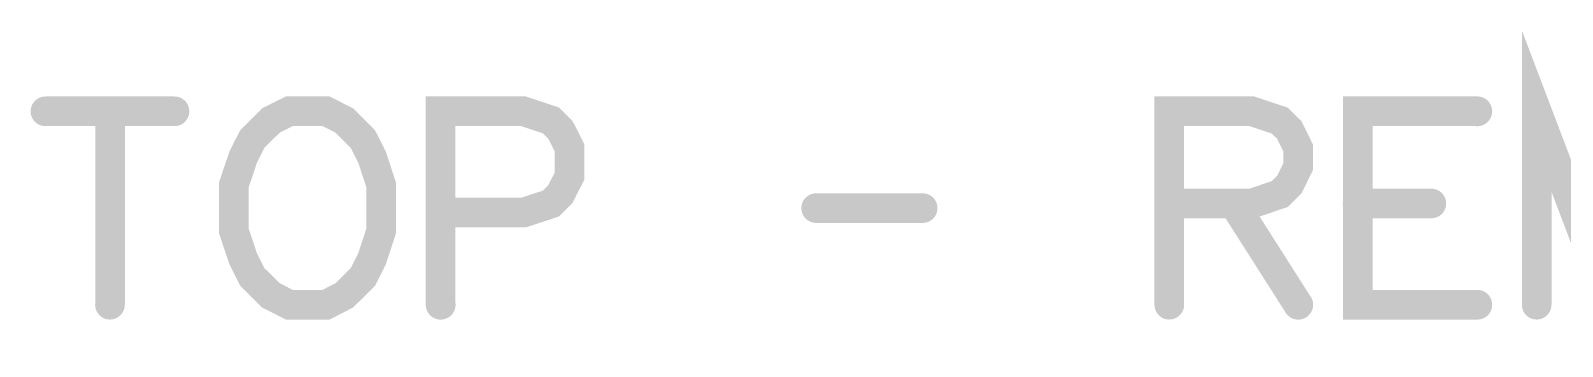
# Model space of a CAD drawing. Extents: x -0.29 to 2.65, y -0.09 to 2.49.
# Drawn here: x 0.092 to 0.888, y 2.327 to 2.491 of the extents above; entities that cross this region are included whole.
import ezdxf

# ---------------------------------------------------------------- set-up
doc = ezdxf.new("R2010")
doc.units = 0
doc.layers.add('Top', color=5, linetype='CONTINUOUS')

msp = doc.modelspace()

# ---------------------------------------------------------------- linework, layer by layer
at = {"layer": 'Top', "linetype": 'CONTINUOUS', "const_width": 0.0154}
for points in [[(0.951, 2.3483), (0.951, 2.4488), (0.9127, 2.3483), (0.8745, 2.4488), (0.8745, 2.3483)], [(0.1, 2.4488), (0.167, 2.4488)], [(0.1335, 2.4488), (0.1335, 2.3483)], [(0.2266, 2.4488), (0.217, 2.444), (0.2074, 2.4344), (0.2026, 2.4249), (0.1978, 2.4106), (0.1978, 2.3866), (0.2026, 2.3723), (0.2074, 2.3627), (0.217, 2.3532), (0.2266, 2.3483), (0.2457, 2.3483), (0.2552, 2.3532), (0.2648, 2.3627), (0.2696, 2.3723), (0.2743, 2.3866), (0.2743, 2.4106), (0.2696, 2.4249), (0.2648, 2.4344), (0.2552, 2.444), (0.2457, 2.4488), (0.2266, 2.4488)], [(0.3052, 2.3962), (0.3483, 2.3962), (0.3626, 2.4009), (0.3674, 2.4058), (0.3722, 2.4153), (0.3722, 2.4297), (0.3674, 2.4392), (0.3626, 2.444), (0.3483, 2.4488), (0.3052, 2.4488), (0.3052, 2.3483)], [(0.6836, 2.4009), (0.7266, 2.4009), (0.741, 2.4058), (0.7459, 2.4106), (0.7506, 2.4201), (0.7506, 2.4297), (0.7459, 2.4392), (0.741, 2.444), (0.7266, 2.4488), (0.6836, 2.4488), (0.6836, 2.3483)], [(0.8436, 2.4488), (0.7815, 2.4488), (0.7815, 2.3483), (0.8436, 2.3483)], [(0.5003, 2.3985), (0.5555, 2.3985)], [(0.7171, 2.4009), (0.7506, 2.3483)], [(0.7815, 2.4009), (0.8197, 2.4009)]]:
    msp.add_lwpolyline(points, dxfattribs=at)
at = {"layer": 'Top', "linetype": 'CONTINUOUS', "const_width": 0.0077}
for points in [[(0.0961, 2.4488, 1), (0.1038, 2.4488, 1), (0.0961, 2.4488, 1)], [(0.1296, 2.4488, 1), (0.1373, 2.4488, 1), (0.1296, 2.4488, 1)], [(0.1631, 2.4488, 1), (0.1708, 2.4488, 1), (0.1631, 2.4488, 1)], [(0.2227, 2.4488, 1), (0.2304, 2.4488, 1), (0.2227, 2.4488, 1)], [(0.8397, 2.4488, 1), (0.8475, 2.4488, 1), (0.8397, 2.4488, 1)], [(0.3013, 2.3962, 1), (0.3091, 2.3962, 1), (0.3013, 2.3962, 1)], [(0.4964, 2.3985, 1), (0.5041, 2.3985, 1), (0.4964, 2.3985, 1)], [(0.5517, 2.3985, 1), (0.5594, 2.3985, 1), (0.5517, 2.3985, 1)], [(0.6798, 2.4009, 1), (0.6875, 2.4009, 1), (0.6798, 2.4009, 1)], [(0.7133, 2.4009, 1), (0.721, 2.4009, 1), (0.7133, 2.4009, 1)], [(0.7776, 2.4009, 1), (0.7853, 2.4009, 1), (0.7776, 2.4009, 1)], [(0.8159, 2.4009, 1), (0.8236, 2.4009, 1), (0.8159, 2.4009, 1)], [(0.1296, 2.3483, 1), (0.1373, 2.3483, 1), (0.1296, 2.3483, 1)], [(0.3013, 2.3483, 1), (0.3091, 2.3483, 1), (0.3013, 2.3483, 1)], [(0.6798, 2.3483, 1), (0.6875, 2.3483, 1), (0.6798, 2.3483, 1)], [(0.7467, 2.3483, 1), (0.7545, 2.3483, 1), (0.7467, 2.3483, 1)], [(0.8397, 2.3483, 1), (0.8475, 2.3483, 1), (0.8397, 2.3483, 1)], [(0.8706, 2.3483, 1), (0.8783, 2.3483, 1), (0.8706, 2.3483, 1)]]:
    msp.add_lwpolyline(points, format="xyb", dxfattribs=at)

doc.saveas('drawing.dxf')
